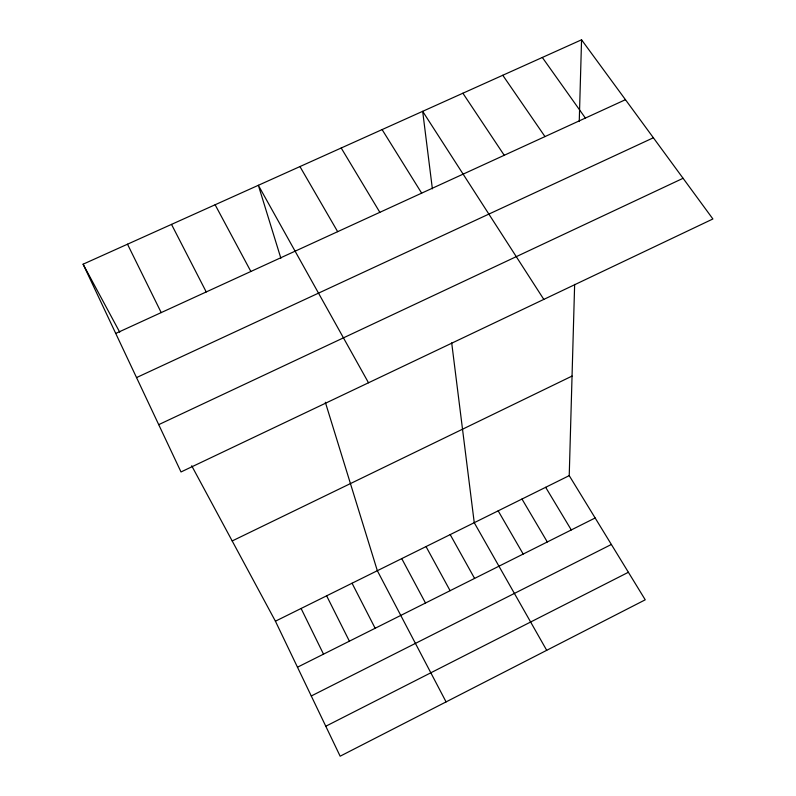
<?xml version="1.0" encoding="UTF-8"?>
<svg xmlns="http://www.w3.org/2000/svg" width="796" height="796" viewBox="0 0 796 796"><rect width="100%" height="100%" fill="white"/><g stroke="black" fill="none" stroke-linecap="round" stroke-linejoin="round"><path stroke-width="1.19" d="M191.697 465.779L275.416 621.198L340.151 756.2L645.238 599.806L569.23 475.63L574.642 284.381M579.249 121.529L581.558 39.8L83.102 264.192L181.01 471.958L712.898 218.97L581.558 39.8M325.793 726.241L628.392 572.274M311.276 695.983L611.368 544.464M297.475 667.207L595.159 517.977M275.416 621.198L569.23 475.63M232.193 540.952L572.045 376.08M158.712 424.646L683.077 178.294M136.534 377.583L653.367 137.768M115.738 333.444L625.457 99.689M542.325 57.461L585.388 118.067M502.774 75.272L544.981 136.594M462.884 93.222L504.226 155.28M543.807 299.395L422.666 111.331L432.377 188.841M382.1 129.589L421.661 193.149M545.658 487.301L571.289 529.947M341.205 148.006L379.841 212.323M521.977 499.042L547.3 541.967M299.953 166.573L337.663 231.676M498.167 510.833L523.181 554.056M546.703 650.322L474.247 522.693L451.69 342.857M368.508 382.776L258.352 185.299L280.879 258.262M450.198 534.604L474.585 578.413M426.029 546.573L450.108 590.692M83.102 264.192L119.728 332.181M215.119 204.761L250.869 271.476M401.741 558.613L425.502 603.03M446.078 701.903L377.334 570.702L325.325 402.239M171.508 224.392L206.234 291.943M352.051 583.229L375.145 628.263M326.639 595.826L349.394 641.178M127.499 244.203L161.2 312.599M301.097 608.482L323.504 654.153"/></g></svg>
